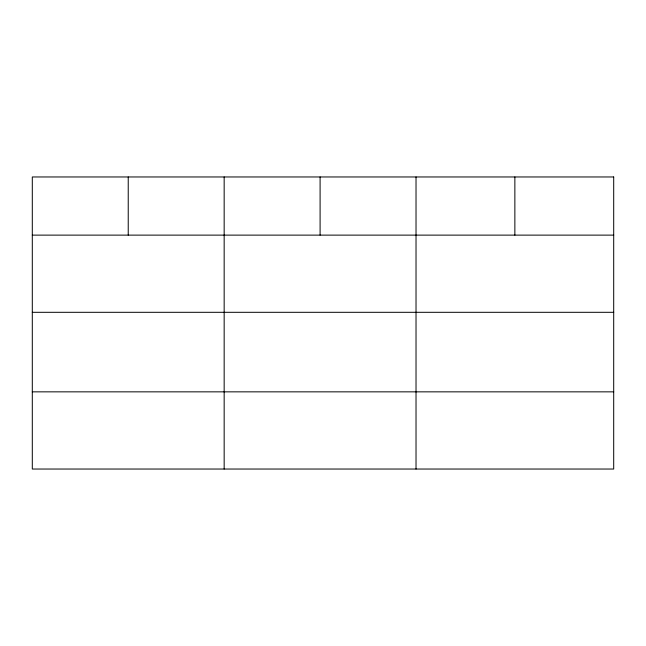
<?xml version="1.0" encoding="UTF-8"?>
<svg xmlns="http://www.w3.org/2000/svg" width="646" height="646" viewBox="0 0 646 646"><rect width="100%" height="100%" fill="white"/><g stroke="black" fill="none" stroke-linecap="round" stroke-linejoin="round"><path stroke-width="0.97" d="M32.3 235.12L613.7 235.12M32.3 312.309L613.7 312.309M32.3 391.847L613.7 391.847M514.862 176.964L514.862 235.12M416.024 176.964L416.024 469.036M320.093 176.964L320.093 235.12M224.162 176.964L224.162 469.036M128.231 176.964L128.231 235.12M613.7 176.964L32.3 176.964L32.3 469.036L613.7 469.036L613.7 176.964"/></g></svg>
